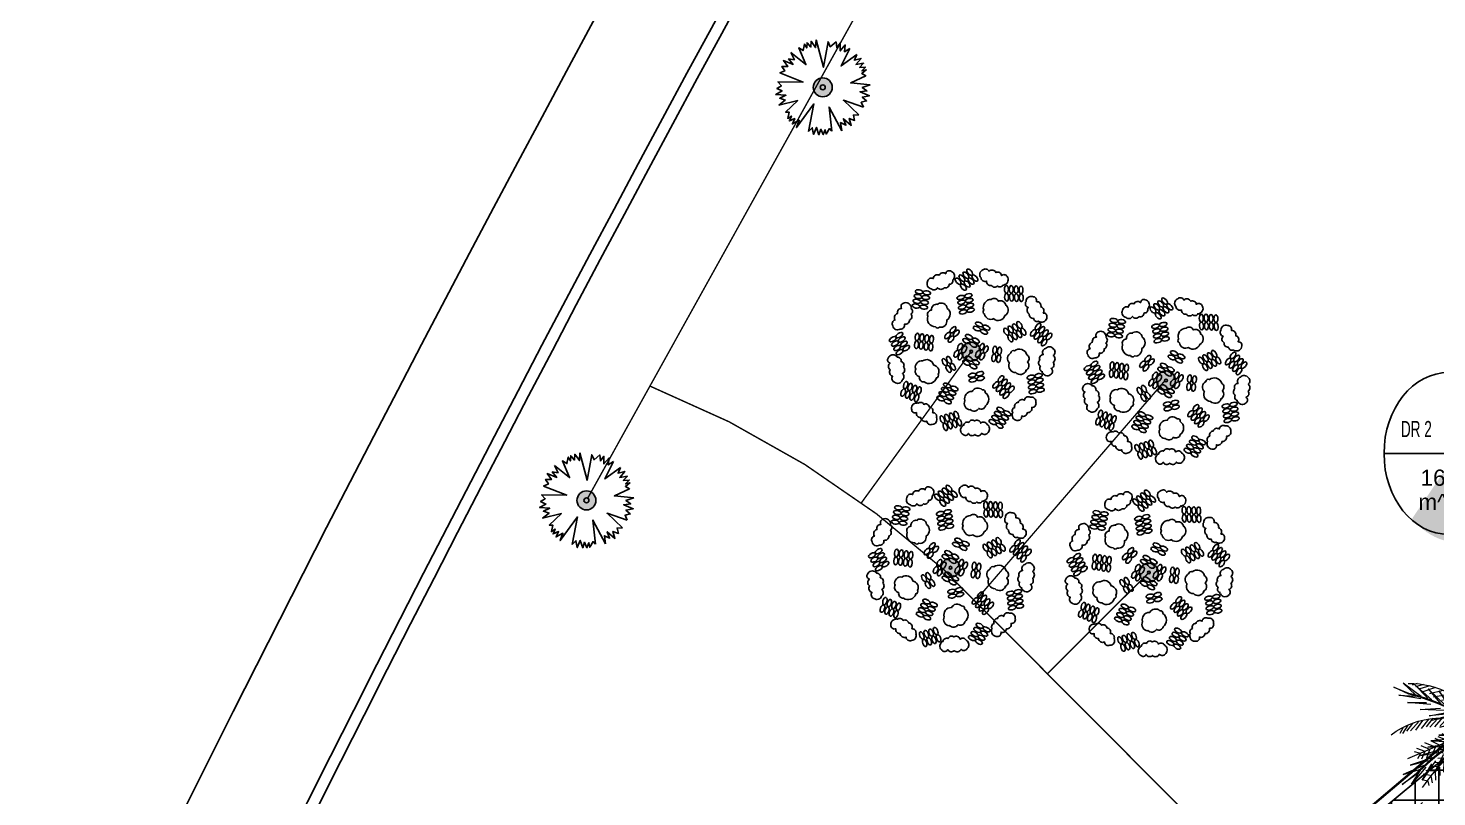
# Model space of a CAD drawing. Extents: x 671027 to 671614, y 802418 to 802669.
# Drawn here: x 671283.75 to 671313.45, y 802560.06 to 802576.26 of the extents above; entities that cross this region are included whole.
import ezdxf
from ezdxf.enums import TextEntityAlignment as Align

# ---------------------------------------------------------------- set-up
doc = ezdxf.new("R2010")
doc.units = 0
for name, color, linetype in [('Bubbler 110', 1, 'Continuous'), ('Bubbler 60', 200, 'Continuous'), ('casia jaloka', 8, 'Continuous'), ('cicas', 8, 'Continuous'), ('drip line', 7, 'Continuous'), ('L-VALV-NOTN', 7, 'Continuous'), ('Pipe-Lateral-10 Bars-32mm', 7, 'Continuous'), ('Pipe-Lateral-10 Bars-50mm', 7, 'Continuous'), ('ROAD BORDER', 7, 'Continuous'), ('Roads boundry', 7, 'Continuous'), ('shrubs-Gc', 7, 'Continuous')]:
    doc.layers.add(name, color=color, linetype=linetype)
doc.layers.add('palm bltshardia', color=8, linetype='Continuous', lineweight=15)
doc.styles.get("Standard").update_dxf_attribs({"font": 'arial.ttf'})
doc.linetypes.add('32mm', pattern='A,0.5,-0.2,["32mm",Standard,S=0.1,R=0,X=-0.1,Y=-0.05],-0.5', length=1.2)
doc.linetypes.add('50mm', pattern='A,0.5,-0.2,["50mm",Standard,S=0.1,R=0,X=-0.1,Y=-0.05],-0.5', length=1.2)
pattern_1 = [(90, (0, 0), (-0.5, 0), [])]

# ---------------------------------------------------------------- blocks, each defined once
blk = doc.blocks.new('aer')
at = {"layer": 'palm bltshardia', "color": 60}
for p, q in [((-0.891, 1.136, -0.051), (-0.879, 1.331, -0.051)), ((-0.81, 0.872, -0.051), (-0.819, 1.243, -0.051)), ((-0.255, 1.133, -0.051), (-0.058, 1.356, -0.051)), ((-0.707, 0.675, -0.051), (-0.718, 1.075, -0.051)), ((-0.278, 0.753, -0.051), (-0.062, 1.138, -0.051)), ((-0.277, 0.977, -0.051), (-0.076, 1.224, -0.051)), ((-0.603, 0.53, -0.051), (-0.613, 0.908, -0.051)), ((-0.51, 0.415, -0.051), (-0.513, 0.771, -0.051)), ((-0.258, 0.596, -0.051), (-0.065, 0.972, -0.051)), ((-0.21, 0.41, -0.051), (-0.041, 0.821, -0.051)), ((0.825, 0.752, -0.051), (0.985, 0.699, -0.051)), ((0.904, 0.782, -0.051), (1.026, 0.747, -0.051)), ((1.011, 0.826, -0.051), (1.077, 0.81, -0.051)), ((-0.425, 0.295, -0.051), (-0.425, 0.655, -0.051)), ((-0.339, 0.232, -0.051), (-0.331, 0.554, -0.051)), ((-0.149, 0.254, -0.051), (-0.025, 0.658, -0.051)), ((0.48, 0.526, -0.051), (0.717, 0.496, -0.051)), ((0.575, 0.6, -0.051), (0.788, 0.582, -0.051)), ((0.714, 0.682, -0.051), (0.895, 0.65, -0.051)), ((-1.388, 0.173, -0.051), (-1.523, 0.314, -0.051)), ((-1.139, 0.052, -0.051), (-1.417, 0.299, -0.051)), ((-0.925, -0.006, -0.051), (-1.225, 0.258, -0.051)), ((-0.217, 0.114, -0.051), (-0.257, 0.443, -0.051)), ((-0.095, 0.15, -0.051), (-0.012, 0.47, -0.051)), ((0.29, 0.343, -0.051), (0.575, 0.325, -0.051)), ((0.371, 0.427, -0.051), (0.632, 0.412, -0.051)), ((-0.748, -0.029, -0.051), (-1.032, 0.221, -0.051)), ((-0.6, -0.038, -0.051), (-0.863, 0.202, -0.051)), ((-0.454, -0.058, -0.051), (-0.718, 0.187, -0.051)), ((-0.349, -0.038, -0.051), (-0.579, 0.187, -0.051)), ((-0.18, -0.029, -0.051), (-0.449, 0.166, -0.051)), ((0.119, 0.117, -0.051), (0.41, 0.15, -0.051)), ((0.196, 0.228, -0.051), (0.479, 0.242, -0.051))]:
    blk.add_line(p, q, dxfattribs=at)
at = {"layer": 'palm bltshardia', "elevation": -0.051}
for points in [[(-0.74, 1.253), (-0.9, 1.5), (-0.747, 1.23)], [(0.677, 1.327), (0.807, 1.59), (0.653, 1.32)], [(-1.325, 0.422), (-1.605, 0.513), (-1.304, 0.434)], [(1.474, 0.41), (1.758, 0.487), (1.454, 0.424)], [(1.37, -0.471), (1.65, -0.562), (1.35, -0.483)], [(-1.038, -0.969), (-1.257, -1.165), (-1.038, -0.945)], [(0.31, -1.415), (0.371, -1.703), (0.289, -1.403)]]:
    blk.add_lwpolyline(points, dxfattribs=at)
at = {"layer": 'palm bltshardia', "color": 52, "elevation": -0.051}
for points in [[(-0.674, 1.05), (-0.948, 1.329), (-0.715, 1.143)], [(-0.629, 1.061), (-0.748, 1.433), (-0.692, 1.141)], [(0.421, 1.002), (0.498, 1.407), (0.461, 1.073)], [(-0.372, 0.679), (-0.449, 1.098), (-0.424, 0.739)], [(0.226, 0.576), (0.227, 1.052), (0.262, 0.648)], [(0.484, 0.952), (0.786, 1.232), (0.523, 1.022)], [(-0.455, 0.644), (-0.79, 0.908), (-0.484, 0.718)], [(-0.243, 0.4), (-0.234, 0.912), (-0.291, 0.483)], [(0.073, 0.241), (0.046, 0.832), (0.12, 0.405)], [(0.228, 0.559), (0.631, 0.814), (0.27, 0.628)], [(-1.112, 0.409), (-1.451, 0.603), (-1.212, 0.425)], [(-0.664, 0.301), (-1.004, 0.558), (-0.742, 0.31)], [(-0.251, 0.358), (-0.722, 0.605), (-0.315, 0.456)], [(-0.334, 0.177), (-0.694, 0.569), (-0.446, 0.214)], [(0.009, 0.105), (0.103, 0.536), (-0.019, 0.164)], [(0.094, 0.247), (0.608, 0.539), (0.207, 0.374)], [(0.472, 0.216), (0.851, 0.589), (0.585, 0.247)], [(0.807, 0.324), (1.16, 0.563), (0.886, 0.329)], [(1.26, 0.408), (1.609, 0.585), (1.361, 0.419)], [(-1.111, 0.363), (-1.501, 0.383), (-1.204, 0.404)], [(-0.02, 0.001), (-0.243, 0.382), (-0.081, 0.025)], [(0.083, 0.078), (0.397, 0.386), (0.148, 0.085)], [(0.814, 0.234), (1.237, 0.18), (0.887, 0.265)], [(1.257, 0.363), (1.648, 0.363), (1.352, 0.399)], [(-0.675, 0.212), (-1.1, 0.179), (-0.747, 0.247)], [(-0.373, 0.158), (-0.866, 0.018), (-0.465, 0.183)], [(-0.024, -0.011), (-0.416, -0.211), (-0.088, 0.002)], [(0.069, -0.039), (0.462, 0.162), (0.133, -0.051)], [(0.51, 0.195), (0.995, 0.031), (0.603, 0.216)], [(-0.33, -0.233), (-0.849, -0.348), (-0.418, -0.311)], [(-0.021, -0.049), (-0.462, -0.051), (-0.073, -0.09)], [(0.022, -0.075), (-0.197, -0.458), (0.031, -0.14)], [(-0.013, -0.058), (-0.035, -0.498), (-0.056, -0.107)], [(0.034, -0.072), (0.404, -0.312), (0.055, -0.134)], [(0.066, -0.051), (0.288, -0.432), (0.127, -0.075)], [(0.38, -0.226), (0.739, -0.618), (0.491, -0.263)], [(0.419, -0.208), (0.911, -0.068), (0.511, -0.233)], [(0.721, -0.261), (1.146, -0.229), (0.792, -0.296)], [(-0.603, -0.456), (-0.995, -0.622), (-0.65, -0.52)], [(-0.334, -0.276), (-0.459, -0.773), (-0.402, -0.343)], [(0.027, -0.435), (-0.133, -0.942), (0.05, -0.549)], [(0.062, -0.459), (0.43, -0.816), (0.087, -0.551)], [(0.709, -0.351), (1.049, -0.607), (0.788, -0.36)], [(1.156, -0.413), (1.547, -0.432), (1.249, -0.453)], [(1.157, -0.458), (1.496, -0.653), (1.257, -0.474)], [(-0.531, -0.511), (-0.716, -0.895), (-0.597, -0.555)], [(-0.92, -0.79), (-1.258, -0.987), (-0.984, -0.869)], [(-0.88, -0.812), (-1.092, -1.141), (-0.961, -0.873)], [(0.084, -0.782), (0.031, -1.205), (0.115, -0.855)], [(0.167, -0.748), (0.408, -1.099), (0.172, -0.827)], [(0.214, -1.224), (0.216, -1.615), (0.251, -1.319)], [(0.254, -1.2), (0.432, -1.548), (0.265, -1.301)]]:
    blk.add_lwpolyline(points, dxfattribs=at)
at = {"layer": 'palm bltshardia', "color": 64, "elevation": -0.051}
for points in [[(-0.51, 0.897), (-0.602, 1.299), (-0.551, 0.966)], [(0.566, 1.137), (0.83, 1.426), (0.604, 1.231)], [(-0.585, 0.868), (-0.897, 1.137), (-0.626, 0.937)], [(0.292, 0.778), (0.353, 1.2), (0.342, 0.84)], [(0.364, 0.723), (0.688, 0.999), (0.39, 0.798)], [(-0.298, 0.478), (-0.317, 0.955), (-0.337, 0.549)], [(-0.095, 0.207), (-0.091, 0.798), (-0.148, 0.369)], [(0.146, 0.458), (0.125, 0.989), (0.199, 0.563)], [(-0.913, 0.369), (-1.252, 0.602), (-0.99, 0.392)], [(-0.474, 0.204), (-0.81, 0.542), (-0.55, 0.23)], [(-0.313, 0.485), (-0.726, 0.725), (-0.358, 0.553)], [(-0.129, 0.074), (-0.526, 0.513), (-0.278, 0.157)], [(0.047, 0.113), (-0.064, 0.539), (0.073, 0.172)], [(0.187, 0.472), (0.635, 0.72), (0.235, 0.555)], [(0.262, 0.124), (0.681, 0.542), (0.415, 0.2)], [(0.612, 0.236), (0.966, 0.557), (0.69, 0.258)], [(1.059, 0.379), (1.41, 0.595), (1.138, 0.398)], [(-0.922, 0.289), (-1.334, 0.276), (-1, 0.312)], [(-0.1, 0.185), (-0.625, 0.458), (-0.218, 0.308)], [(0.119, 0.08), (0.5, 0.3), (0.143, 0.14)], [(1.065, 0.298), (1.475, 0.264), (1.143, 0.317)], [(-0.463, 0.191), (-0.929, 0.088), (-0.541, 0.21)], [(-0.148, 0.064), (-0.719, -0.091), (-0.319, 0.074)], [(0.083, 0.065), (0.409, -0.232), (0.148, 0.06)], [(0.194, -0.113), (0.765, 0.041), (0.364, -0.124)], [(0.281, 0.113), (0.843, -0.071), (0.451, 0.114)], [(0.601, 0.224), (1.061, 0.097), (0.681, 0.239)], [(-0.139, -0.107), (-0.717, -0.231), (-0.285, -0.194)], [(-0.139, -0.129), (-0.291, -0.7), (-0.234, -0.271)], [(0.013, -0.206), (-0.168, -0.769), (0.015, -0.376)], [(0.032, -0.217), (0.451, -0.634), (0.108, -0.37)], [(0.175, -0.124), (0.572, -0.562), (0.324, -0.207)], [(0.509, -0.24), (0.974, -0.138), (0.587, -0.26)], [(-0.424, -0.34), (-0.884, -0.463), (-0.484, -0.393)], [(-0.407, -0.338), (-0.551, -0.792), (-0.463, -0.396)], [(0.519, -0.254), (0.856, -0.591), (0.596, -0.279)], [(0.958, -0.419), (1.298, -0.652), (1.036, -0.441)], [(0.967, -0.338), (1.379, -0.325), (1.045, -0.361)], [(-0.786, -0.638), (-1.158, -0.815), (-0.845, -0.694)], [(-0.721, -0.686), (-0.916, -1.049), (-0.78, -0.742)], [(0.073, -0.569), (-0.052, -1.029), (0.088, -0.648)], [(0.079, -0.553), (0.401, -0.905), (0.101, -0.631)], [(0.149, -1.032), (0.117, -1.442), (0.168, -1.11)], [(0.223, -1), (0.44, -1.35), (0.242, -1.078)]]:
    blk.add_lwpolyline(points, dxfattribs=at)
at = {"layer": 'palm bltshardia', "color": 13, "elevation": -0.051}
for points in [[(0.679, 1.294, 0.163977), (0.009, 0.019, -5.135633)], [(-0.891, 1.136, 0.234869), (0.008, 0.007, 2.6185)], [(1.191, 0.889, 0.174923), (0.009, 0.019, -4.874429)], [(-1.388, 0.173, 0.234869), (0.051, 0.063, 2.6185)]]:
    blk.add_lwpolyline(points, format="xyb", dxfattribs=at)
at = {"layer": 'palm bltshardia', "color": 60, "elevation": -0.051}
for points in [[(0.406, 0.989), (0.614, 1.066)], [(0.459, 1.092), (0.619, 1.137)], [(0.57, 1.168), (0.645, 1.225)], [(0.232, 0.696), (0.429, 0.764)], [(0.268, 0.782), (0.488, 0.862)], [(0.346, 0.901), (0.522, 0.958)], [(0.113, 0.39), (0.329, 0.511)], [(0.15, 0.486), (0.355, 0.584)], [(0.192, 0.581), (0.389, 0.672)], [(-0.198, -0.001), (-0.478, 0.278)], [(0.048, 0.193), (0.251, 0.359)], [(0.092, 0.302), (0.284, 0.444)], [(-0.476, 0.001), (-0.659, 0.21)], [(-0.476, 0.001), (-0.651, -0.125)], [(-0.344, -0.005), (-0.564, 0.236)], [(0.132, -0.016), (0.347, 0.123)], [(0.29, -0.013), (0.55, 0.155)], [(0.436, -0.04), (0.597, 0.101)], [(0.555, -0.049), (0.726, 0.112)], [(0.724, -0.058), (0.9, 0.095)], [(0.858, -0.062), (1.03, 0.056)], [(0.997, -0.081), (1.205, 0.046)], [(-0.688, 0), (-0.795, -0.082)], [(-0.598, -0.007), (-0.74, -0.106)], [(-0.654, -0.229), (-0.713, -0.49)], [(-0.525, -0.157), (-0.625, -0.418)], [(-0.344, -0.005), (-0.553, -0.137)], [(-0.367, -0.091), (-0.498, -0.341)], [(-0.251, -0.055), (-0.363, -0.254)], [(-0.147, -0.032), (-0.263, -0.217)], [(-0.219, -0.243), (-0.203, -0.469)], [(-0.163, -0.164), (-0.144, -0.437)], [(-0.001, -0.11), (-0.118, -0.234)], [(-0.002, -0.222), (-0.116, -0.329)], [(-0.094, -0.105), (-0.081, -0.326)], [(-0.003, -0.151), (-0.028, -0.305)], [(0.047, -0.233), (0.01, -0.392)], [(0.042, -0.131), (0.164, -0.228)], [(0.06, -0.226), (0.195, -0.318)], [(0.103, -0.075), (0.236, -0.386)], [(0.189, -0.097), (0.322, -0.407)], [(0.29, -0.023), (0.519, -0.229)], [(0.305, -0.161), (0.429, -0.48)], [(0.425, -0.226), (0.506, -0.483)], [(0.437, -0.019), (0.574, -0.184)], [(0.556, -0.029), (0.699, -0.215)], [(0.724, -0.048), (0.874, -0.227)], [(0.857, -0.065), (1.008, -0.209)], [(0.974, -0.228), (1.131, -0.415)], [(1.18, -0.085), (1.34, -0.007)], [(1.18, -0.094), (1.325, -0.196)], [(1.32, -0.104), (1.43, -0.038)], [(1.32, -0.098), (1.418, -0.18)], [(-0.966, -0.495), (-0.98, -0.727)], [(-0.864, -0.39), (-0.901, -0.638)], [(-0.754, -0.298), (-0.822, -0.593)], [(-0.353, -0.437), (-0.28, -0.608)], [(-0.286, -0.34), (-0.232, -0.566)], [(-0.002, -0.409), (-0.051, -0.459), (-0.22, -0.606)], [(-0.002, -0.478), (-0.172, -0.649)], [(-0.002, -0.308), (-0.108, -0.42)], [(-0.002, -0.409), (0.047, -0.459), (0.121, -0.528)], [(-0.002, -0.478), (0.102, -0.583)], [(0.112, -0.327), (0.049, -0.488)], [(0.075, -0.338), (0.231, -0.415)], [(0.129, -0.42), (0.091, -0.619)], [(0.126, -0.419), (0.288, -0.539)], [(0.522, -0.296), (0.588, -0.511)], [(0.621, -0.36), (0.699, -0.542)], [(0.729, -0.411), (0.789, -0.581)], [(0.829, -0.453), (0.894, -0.625)], [(-1.094, -0.665), (-1.113, -0.814)], [(-1.032, -0.575), (-1.052, -0.757)], [(-0.446, -0.674), (-0.361, -0.861)], [(-0.435, -0.581), (-0.335, -0.782)], [(-0.388, -0.512), (-0.311, -0.683)], [(-0.002, -0.548), (-0.171, -0.706)], [(-0.003, -0.64), (-0.149, -0.79)], [(-0.003, -0.726), (-0.14, -0.854)], [(-0.003, -0.64), (0.116, -0.754)], [(-0.003, -0.726), (0.14, -0.841)], [(-0.002, -0.548), (0.105, -0.657)], [(0.187, -0.532), (0.125, -0.75)], [(0.158, -0.54), (0.351, -0.659)], [(0.239, -0.622), (0.171, -0.827)], [(0.181, -0.642), (0.37, -0.747)], [(0.286, -0.717), (0.199, -0.946)], [(0.922, -0.499), (0.988, -0.649)], [(1.013, -0.55), (1.089, -0.703)], [(1.102, -0.589), (1.171, -0.694)], [(-1.152, -0.763), (-1.161, -0.855)], [(-0.519, -0.935), (-0.414, -1.11)], [(-0.505, -0.816), (-0.4, -1.009)], [(-0.485, -0.747), (-0.393, -0.918)], [(-0.002, -0.904), (-0.144, -1.051)], [(-0.003, -0.829), (-0.127, -0.93)], [(-0.004, -0.904), (0.136, -1.052)], [(-0.003, -0.829), (0.138, -0.925)], [(0.211, -0.744), (0.429, -0.854)], [(0.316, -0.854), (0.242, -1.038)], [(0.28, -0.865), (0.459, -0.951)], [(0.341, -0.985), (0.28, -1.117)], [(0.351, -0.979), (0.485, -1.034)], [(-0.547, -1.202), (-0.446, -1.344)], [(-0.543, -1.113), (-0.461, -1.266)], [(-0.534, -0.991), (-0.439, -1.198)], [(-0.003, -1.014), (-0.124, -1.13)], [(-0.003, -1.106), (-0.107, -1.216)], [(-0.003, -1.199), (-0.015, -1.204), (-0.072, -1.28)], [(-0.005, -1.014), (0.116, -1.131)], [(-0.005, -1.106), (0.099, -1.216)], [(-0.005, -1.199), (0.007, -1.204), (0.063, -1.28)], [(0.381, -1.09), (0.311, -1.222)], [(0.42, -1.186), (0.348, -1.292)], [(0.392, -1.083), (0.533, -1.133)], [(0.428, -1.18), (0.553, -1.209)], [(-0.541, -1.292), (-0.468, -1.389)], [(0.496, -1.263), (0.45, -1.328)], [(0.496, -1.263), (0.574, -1.28)]]:
    blk.add_lwpolyline(points, dxfattribs=at)
at = {"layer": 'palm bltshardia', "color": 13, "elevation": -0.051}
for points in [[(1.572, -0.121), (-0.008, 0.006)], [(-0.001, -0.009), (-0.005, -1.443)], [(0.023, -0.021), (1.368, -0.745)]]:
    blk.add_lwpolyline(points, dxfattribs=at)
at = {"layer": 'palm bltshardia', "color": 60, "elevation": -0.051}
blk.add_lwpolyline([(0.564, -1.395, -0.096681), (0.06, -0.134, 0.41346)], format="xyb", dxfattribs=at)
at = {"layer": 'palm bltshardia', "color": 15}
for centre, radius, start, end in [((2.757, 2.687, -0.051), 3.781, 202.2898, 223.5983), ((3.668, -0.983, -0.051), 3.795, 142.5718, 163.5983), ((3.668, -0.983, -0.051), 3.781, 142.2898, 163.5983), ((2.757, 2.687, -0.051), 3.795, 202.5718, 223.5983), ((-1.82, -3.326, -0.051), 3.781, 61.1603, 82.4687), ((-1.82, -3.326, -0.051), 3.795, 61.1603, 82.1867), ((1.778, -3.358, -0.051), 3.795, 94.9049, 115.9313), ((1.778, -3.358, -0.051), 3.781, 94.6228, 115.9313), ((1.96, -3.271, -0.051), 3.795, 121.1603, 142.1867), ((1.96, -3.271, -0.051), 3.781, 121.1603, 142.4687), ((3.803, 0.03, -0.051), 3.795, 181.1603, 202.1867), ((3.803, 0.03, -0.051), 3.781, 181.1603, 202.4687), ((1.866, 3.277, -0.051), 3.795, 241.1603, 262.1867), ((1.866, 3.277, -0.051), 3.781, 241.1603, 262.4687)]:
    blk.add_arc(centre, radius, start, end, dxfattribs=at)
at = {"layer": 'palm bltshardia', "color": 60, "extrusion": (0, 0, -1)}
for centre, major_axis, start_param, end_param in [((1.156, 0.858, -0.051), (0.869, -1.145), 1.597919, 2.736382), ((0.009, 0.019, -0.051), (-0.0166, -0.0126), 4.61587, 6.963033), ((1.019, -1.193, -0.051), (-1.248, -0.947), 0.42674, 1.511951)]:
    blk.add_ellipse(centre, major_axis=major_axis, ratio=1, start_param=start_param, end_param=end_param, dxfattribs=at)
at = {"layer": 'palm bltshardia', "color": 13, "extrusion": (0, 0, -1)}
blk.add_ellipse((0.106, -1.436, -0.051), major_axis=(0.863, -1.136), ratio=1, start_param=2.601404, end_param=3.68612, dxfattribs=at)
blk = doc.blocks.new('TUJA ORIENTALIS')
at = {"layer": 'cicas', "color": 3}
for points in [[(-0.235, 0.869), (-0.16, 0.372), (-0.404, 0.804)], [(-0.235, 0.869), (-0.235, 0.869), (-0.148, 0.809), (-0.105, 0.908), (-0.105, 0.908), (-0.105, 0.908), (-0.043, 0.81), (0.01, 0.945), (0.052, 0.747), (0.093, 0.879), (0.145, 0.774), (0.226, 0.915)], [(0.385, 0.802), (0.189, 0.53), (0.226, 0.915)], [(-0.404, 0.804), (-0.404, 0.804), (-0.43, 0.702), (-0.528, 0.746), (-0.528, 0.746), (-0.528, 0.746), (-0.508, 0.632), (-0.638, 0.698), (-0.537, 0.521), (-0.656, 0.593), (-0.624, 0.48), (-0.779, 0.531)], [(0.831, 0.408), (0.301, 0.221), (0.717, 0.632)], [(0.385, 0.802), (0.385, 0.802), (0.394, 0.731), (0.514, 0.779), (0.476, 0.699), (0.566, 0.753), (0.536, 0.639), (0.633, 0.702), (0.581, 0.557), (0.717, 0.632), (0.717, 0.632), (0.717, 0.632)], [(-0.844, 0.363), (-0.844, 0.363), (-0.78, 0.282), (-0.903, 0.238), (-0.821, 0.204), (-0.923, 0.184), (-0.826, 0.119), (-0.94, 0.101), (-0.804, 0.027), (-0.956, -0.007), (-0.956, -0.007), (-0.956, -0.007)], [(-0.844, 0.363), (-0.495, 0.269), (-0.779, 0.531)], [(0.888, -0.057), (0.888, -0.057), (0.83, -0.015), (0.931, 0.066), (0.842, 0.073), (0.933, 0.124), (0.82, 0.154), (0.922, 0.208), (0.77, 0.234), (0.902, 0.316), (0.765, 0.321), (0.831, 0.408)], [(-0.956, -0.007), (-0.393, -0.069), (-0.393, -0.069)], [(-0.393, -0.069), (-0.882, -0.233), (-0.779, -0.264), (-0.856, -0.391), (-0.856, -0.391), (-0.856, -0.391), (-0.739, -0.387), (-0.821, -0.468), (-0.668, -0.448), (-0.771, -0.565), (-0.638, -0.53), (-0.69, -0.642)], [(0.888, -0.057), (0.407, -0.07), (0.908, -0.251)], [(0.642, -0.631), (0.642, -0.631), (0.633, -0.525), (0.74, -0.536), (0.74, -0.536), (0.74, -0.536), (0.685, -0.434), (0.829, -0.455), (0.676, -0.32), (0.812, -0.35), (0.746, -0.253), (0.908, -0.251)], [(-0.548, -0.766), (-0.371, -0.423), (-0.69, -0.642)], [(0.642, -0.631), (0.312, -0.37), (0.503, -0.746)], [(-0.106, -0.883), (-0.106, -0.883), (-0.162, -0.807), (-0.221, -0.907), (-0.212, -0.818), (-0.278, -0.899), (-0.289, -0.783), (-0.359, -0.874), (-0.359, -0.72), (-0.462, -0.837), (-0.444, -0.701), (-0.548, -0.766)], [(-0.106, -0.883), (-0.008, -0.563), (0.081, -0.939)], [(0.503, -0.746), (0.503, -0.746), (0.401, -0.718), (0.392, -0.826), (0.392, -0.826), (0.392, -0.826), (0.302, -0.752), (0.296, -0.898), (0.191, -0.723), (0.195, -0.862), (0.113, -0.779), (0.081, -0.939)]]:
    blk.add_lwpolyline(points, dxfattribs=at)
blk.add_circle((0, 0), 0.0493, dxfattribs=at)
blk = doc.blocks.new('te')
at = {"layer": 'casia jaloka', "color": 50, "elevation": -0.118}
for points in [[(-0.713, 2.555, 0.520567), (-0.906, 2.488, 0.520567), (-1.119, 2.419, 0.520567), (-1.288, 2.295, 0.520567), (-1.458, 2.245, 0.520567), (-1.346, 1.996, 0.520567), (-1.301, 1.995, 0.520567), (-1.116, 1.986, 0.520567), (-0.926, 2.028, 0.520567), (-0.785, 2.185, 0.520567), (-0.622, 2.313, 0.520567)], [(1.096, 2.415, 0.520567), (0.905, 2.488, 0.520567), (0.698, 2.573, 0.520567), (0.489, 2.586, 0.520567), (0.327, 2.657, 0.520567), (0.252, 2.394, 0.520567), (0.286, 2.365, 0.520567), (0.422, 2.239, 0.520567), (0.594, 2.148, 0.520567), (0.803, 2.178, 0.520567), (1.011, 2.172, 0.520567)], [(2.392, 1.145, 0.520567), (2.293, 1.324, 0.520567), (2.188, 1.522, 0.520567), (2.037, 1.667, 0.520567), (1.958, 1.826, 0.520567), (1.732, 1.672, 0.520567), (1.739, 1.628, 0.520567), (1.762, 1.444, 0.520567), (1.836, 1.264, 0.520567), (2.015, 1.152, 0.520567), (2.17, 1.014, 0.520567)], [(-2.188, 1.499, 0.520567), (-2.293, 1.323, 0.520567), (-2.413, 1.134, 0.520567), (-2.462, 0.93, 0.520567), (-2.56, 0.783, 0.520567), (-2.314, 0.664, 0.520567), (-2.279, 0.692, 0.520567), (-2.132, 0.804, 0.520567), (-2.013, 0.958, 0.520567), (-2.005, 1.169, 0.520567), (-1.963, 1.372, 0.520567)], [(-1.073, 1.445, 0.520567), (-1.276, 1.33, 0.520567), (-1.47, 1.136, 0.520567), (-1.487, 1.136, 0.520567), (-1.355, 0.828, 0.520567), (-0.985, 0.819, 0.520567), (-0.985, 0.828, 0.520567), (-0.738, 1.048, 0.520567), (-0.747, 1.181, 0.520567)], [(1.043, 1.467, 0.520567), (0.871, 1.624, 0.520567), (0.627, 1.749, 0.520567), (0.621, 1.766, 0.520567), (0.369, 1.545, 0.520567), (0.475, 1.19, 0.520567), (0.483, 1.192, 0.520567), (0.769, 1.026, 0.520567), (0.892, 1.075, 0.520567)], [(1.717, -0.538, 0.520567), (1.814, -0.326, 0.520567), (1.857, -0.056, 0.520567), (1.871, -0.045, 0.520567), (1.583, 0.127, 0.520567), (1.278, -0.084, 0.520567), (1.283, -0.091, 0.520567), (1.213, -0.414, 0.520567), (1.298, -0.516, 0.520567)], [(2.569, -0.66, 0.520567), (2.608, -0.459, 0.520567), (2.655, -0.24, 0.520567), (2.632, -0.032, 0.520567), (2.673, 0.14, 0.520567), (2.402, 0.168, 0.520567), (2.378, 0.129, 0.520567), (2.278, -0.027, 0.520567), (2.219, -0.212, 0.520567), (2.284, -0.413, 0.520567), (2.314, -0.618, 0.520567)], [(-2.639, -0.258, 0.520567), (-2.607, -0.46, 0.520567), (-2.577, -0.682, 0.520567), (-2.484, -0.87, 0.520567), (-2.464, -1.046, 0.520567), (-2.2, -0.979, 0.520567), (-2.191, -0.935, 0.520567), (-2.15, -0.754, 0.520567), (-2.158, -0.559, 0.520567), (-2.288, -0.394, 0.520567), (-2.386, -0.211, 0.520567)], [(-1.706, -0.574, 0.520567), (-1.659, -0.802, 0.520567), (-1.535, -1.047, 0.520567), (-1.54, -1.063, 0.520567), (-1.206, -1.033, 0.520567), (-1.083, -0.683, 0.520567), (-1.092, -0.681, 0.520567), (-1.225, -0.378, 0.520567), (-1.353, -0.345, 0.520567)], [(0.019, -1.8, 0.520567), (0.25, -1.826, 0.520567), (0.521, -1.783, 0.520567), (0.535, -1.794, 0.520567), (0.61, -1.466, 0.520567), (0.315, -1.241, 0.520567), (0.31, -1.249, 0.520567), (-0.019, -1.282, 0.520567), (-0.09, -1.394, 0.520567)], [(-1.856, -1.894, 0.520567), (-1.701, -2.029, 0.520567), (-1.536, -2.179, 0.520567), (-1.344, -2.263, 0.520567), (-1.216, -2.385, 0.520567), (-1.056, -2.164, 0.520567), (-1.077, -2.124, 0.520567), (-1.162, -1.96, 0.520567), (-1.293, -1.815, 0.520567), (-1.499, -1.772, 0.520567), (-1.693, -1.695, 0.520567)], [(1.543, -2.157, 0.520567), (1.702, -2.028, 0.520567), (1.879, -1.891, 0.520567), (1.995, -1.716, 0.520567), (2.138, -1.611, 0.520567), (1.948, -1.415, 0.520567), (1.905, -1.43, 0.520567), (1.728, -1.485, 0.520567), (1.563, -1.589, 0.520567), (1.485, -1.784, 0.520567), (1.376, -1.961, 0.520567)], [(-0.204, -2.644, 0.520567), (0.001, -2.648, 0.520567), (0.224, -2.656, 0.520567), (0.425, -2.597, 0.520567), (0.602, -2.609, 0.520567), (0.582, -2.336, 0.520567), (0.54, -2.32, 0.520567), (0.37, -2.248, 0.520567), (0.176, -2.222, 0.520567), (-0.01, -2.321, 0.520567), (-0.207, -2.387, 0.520567)]]:
    blk.add_lwpolyline(points, format="xyb", close=True, dxfattribs=at)
at = {"layer": 'casia jaloka', "color": 86}
blk.add_circle((0, 0, -0.118), 0.0446, dxfattribs=at)
for centre, major_axis in [((-0.427, 2.329, -0.118), (0.073, 0.101)), ((-0.292, 2.25, -0.118), (0.073, 0.101)), ((-0.152, 2.174, -0.118), (0.073, 0.101)), ((-0.14, 1.767, -0.118), (-0.124, -0.002)), ((-0.021, 2.09, -0.118), (0.073, 0.101)), ((1.17, 2.058, -0.118), (0.12, 0.03)), ((1.223, 1.911, -0.118), (0.12, 0.03)), ((1.281, 1.763, -0.118), (0.12, 0.03)), ((-1.824, 1.51, -0.118), (-0.009, 0.124)), ((-1.67, 1.536, -0.118), (-0.009, 0.124)), ((-1.514, 1.567, -0.118), (-0.009, 0.124)), ((-1.36, 1.588, -0.118), (-0.009, 0.124)), ((-0.128, 1.612, -0.118), (-0.124, -0.002)), ((-0.106, 1.454, -0.118), (-0.124, -0.002)), ((-0.088, 1.299, -0.118), (-0.124, -0.002)), ((1.327, 1.615, -0.118), (0.12, 0.03)), ((2.22, 0.825, -0.118), (0.112, -0.054)), ((-2.062, 0.342, -0.118), (-0.0864, 0.0891)), ((-1.724, 0.413, -0.118), (-0.036, -0.119)), ((-1.573, 0.376, -0.118), (-0.036, -0.119)), ((-1.416, 0.349, -0.118), (-0.036, -0.119)), ((-0.483, 0.776, -0.118), (-0.0974, -0.077)), ((-0.375, 0.663, -0.118), (-0.0974, -0.077)), ((0.09, 0.47, -0.118), (-0.113, -0.05)), ((0.515, 0.562, -0.118), (-0.103, 0.069)), ((0.589, 0.7, -0.118), (-0.103, 0.069)), ((1.208, 0.485, -0.118), (-0.04, 0.117)), ((1.351, 0.55, -0.118), (-0.04, 0.117)), ((1.493, 0.62, -0.118), (-0.04, 0.117)), ((1.638, 0.679, -0.118), (-0.04, 0.117)), ((2.055, 0.384, -0.118), (0.112, -0.054)), ((2.114, 0.528, -0.118), (0.112, -0.054)), ((2.165, 0.678, -0.118), (0.112, -0.054)), ((-2.368, -0.016, -0.118), (-0.0864, 0.0891)), ((-2.267, 0.103, -0.118), (-0.0864, 0.0891)), ((-2.167, 0.227, -0.118), (-0.0864, 0.0891)), ((-1.263, 0.318, -0.118), (-0.036, -0.119)), ((-0.47, 0.09, -0.118), (0.05, -0.113)), ((-0.334, 0.167, -0.118), (0.05, -0.113)), ((0.167, 0.334, -0.118), (-0.113, -0.05)), ((0.47, -0.09, -0.118), (-0.05, 0.113)), ((-0.887, -0.22, -0.118), (0.043, -0.116)), ((-0.747, -0.152, -0.118), (0.043, -0.116)), ((-0.167, -0.334, -0.118), (0.113, 0.05)), ((-0.09, -0.47, -0.118), (0.113, 0.05)), ((0.334, -0.167, -0.118), (-0.05, 0.113)), ((0.694, -0.316, -0.118), (0.034, 0.12)), ((0.847, -0.344, -0.118), (0.034, 0.12)), ((-0.086, -0.757, -0.118), (0.124, 0.005)), ((-0.065, -0.912, -0.118), (0.124, 0.005)), ((0.835, -0.999, -0.118), (0.0993, 0.0746)), ((1.821, -1.027, -0.118), (0.051, -0.113)), ((1.959, -0.955, -0.118), (0.051, -0.113)), ((2.095, -0.872, -0.118), (0.051, -0.113)), ((2.23, -0.795, -0.118), (0.051, -0.113)), ((-1.806, -1.219, -0.118), (-0.124, 0.013)), ((-1.803, -1.378, -0.118), (-0.124, 0.013)), ((-1.8, -1.063, -0.118), (-0.124, 0.013)), ((-0.844, -1.379, -0.118), (0.102, -0.071)), ((-0.769, -1.239, -0.118), (0.102, -0.071)), ((-0.692, -1.103, -0.118), (0.102, -0.071)), ((0.941, -1.115, -0.118), (0.0993, 0.0746)), ((1.051, -1.229, -0.118), (0.0993, 0.0746)), ((1.152, -1.348, -0.118), (0.0993, 0.0746)), ((-1.804, -1.534, -0.118), (-0.124, 0.013)), ((-0.926, -1.512, -0.118), (0.102, -0.071)), ((-0.695, -1.971, -0.118), (-0.103, -0.07)), ((-0.6, -2.095, -0.118), (-0.103, -0.07)), ((-0.495, -2.214, -0.118), (-0.103, -0.07)), ((-0.396, -2.335, -0.118), (-0.103, -0.07)), ((0.735, -1.957, -0.118), (-0.034, -0.119)), ((0.887, -1.991, -0.118), (-0.034, -0.119)), ((1.044, -2.015, -0.118), (-0.034, -0.119)), ((1.197, -2.043, -0.118), (-0.034, -0.119))]:
    blk.add_ellipse(centre, major_axis=major_axis, ratio=0.516679, dxfattribs=at)
at = {"layer": 'casia jaloka', "color": 86, "extrusion": (0, 0, -1)}
for centre, major_axis in [((-0.284, 2.537, -0.118), (-0.068, -0.104)), ((-0.149, 2.458, -0.118), (-0.068, -0.104)), ((-0.01, 2.381, -0.118), (-0.068, -0.104)), ((0.121, 2.298, -0.118), (-0.068, -0.104)), ((-1.848, 1.76, -0.118), (0.015, -0.123)), ((-1.694, 1.787, -0.118), (0.015, -0.123)), ((-1.538, 1.818, -0.118), (0.015, -0.123)), ((-1.384, 1.838, -0.118), (0.015, -0.123)), ((-0.391, 1.757, -0.118), (0.124, 0.008)), ((1.413, 2.126, -0.118), (-0.119, -0.036)), ((1.465, 1.979, -0.118), (-0.119, -0.036)), ((1.523, 1.831, -0.118), (-0.119, -0.036)), ((-0.38, 1.602, -0.118), (0.124, 0.008)), ((-0.357, 1.444, -0.118), (0.124, 0.008)), ((1.57, 1.682, -0.118), (-0.119, -0.036)), ((-0.34, 1.289, -0.118), (0.124, 0.008)), ((0.376, 0.834, -0.118), (0.107, -0.064)), ((1.263, 0.786, -0.118), (0.046, -0.115)), ((1.406, 0.856, -0.118), (0.046, -0.115)), ((1.55, 0.915, -0.118), (0.046, -0.115)), ((-2.347, 0.404, -0.118), (0.0908, -0.0847)), ((-2.242, 0.519, -0.118), (0.0908, -0.0847)), ((-0.677, 0.615, -0.118), (0.0935, 0.0817)), ((-0.569, 0.503, -0.118), (0.0935, 0.0817)), ((0.302, 0.696, -0.118), (0.107, -0.064)), ((1.121, 0.721, -0.118), (0.046, -0.115)), ((2.343, 0.423, -0.118), (-0.114, 0.049)), ((2.394, 0.574, -0.118), (-0.114, 0.049)), ((2.449, 0.72, -0.118), (-0.114, 0.049)), ((-2.547, 0.161, -0.118), (0.0908, -0.0847)), ((-2.446, 0.28, -0.118), (0.0908, -0.0847)), ((-1.792, 0.171, -0.118), (0.031, 0.12)), ((-1.641, 0.134, -0.118), (0.031, 0.12)), ((-1.484, 0.107, -0.118), (0.031, 0.12)), ((-1.331, 0.075, -0.118), (0.031, 0.12)), ((-0.226, -0.06, -0.118), (-0.056, 0.111)), ((-0.137, 0.362, -0.118), (0.111, 0.056)), ((-0.06, 0.226, -0.118), (0.111, 0.056)), ((0.226, 0.06, -0.118), (0.056, -0.111)), ((0.362, 0.137, -0.118), (0.056, -0.111)), ((0.756, -0.072, -0.118), (-0.028, -0.121)), ((0.909, -0.1, -0.118), (-0.028, -0.121)), ((2.284, 0.279, -0.118), (-0.114, 0.049)), ((-0.794, -0.454, -0.118), (-0.049, 0.114)), ((-0.654, -0.386, -0.118), (-0.049, 0.114)), ((-0.362, -0.137, -0.118), (-0.056, 0.111)), ((0.06, -0.226, -0.118), (-0.111, -0.056)), ((0.137, -0.362, -0.118), (-0.111, -0.056)), ((0.165, -0.741, -0.118), (-0.124, -0.011)), ((0.186, -0.896, -0.118), (-0.124, -0.011)), ((1.032, -0.843, -0.118), (-0.0954, -0.0794)), ((1.138, -0.958, -0.118), (-0.0954, -0.0794)), ((2.339, -1.022, -0.118), (-0.056, 0.111)), ((-2.057, -1.199, -0.118), (0.124, -0.007)), ((-2.054, -1.358, -0.118), (0.124, -0.007)), ((-2.05, -1.044, -0.118), (0.124, -0.007)), ((-0.56, -1.378, -0.118), (-0.105, 0.066)), ((-0.483, -1.242, -0.118), (-0.105, 0.066)), ((1.248, -1.073, -0.118), (-0.0954, -0.0794)), ((1.349, -1.191, -0.118), (-0.0954, -0.0794)), ((1.929, -1.254, -0.118), (-0.056, 0.111)), ((2.067, -1.182, -0.118), (-0.056, 0.111)), ((2.203, -1.099, -0.118), (-0.056, 0.111)), ((-2.055, -1.514, -0.118), (0.124, -0.007)), ((-0.716, -1.651, -0.118), (-0.105, 0.066)), ((-0.634, -1.519, -0.118), (-0.105, 0.066)), ((-0.9, -2.117, -0.118), (0.0992, 0.0747)), ((-0.805, -2.241, -0.118), (0.0992, 0.0747)), ((-0.7, -2.361, -0.118), (0.0992, 0.0747)), ((0.672, -2.201, -0.118), (0.028, 0.121)), ((0.824, -2.234, -0.118), (0.028, 0.121)), ((0.981, -2.258, -0.118), (0.028, 0.121)), ((1.135, -2.286, -0.118), (0.028, 0.121)), ((-0.6, -2.481, -0.118), (0.0992, 0.0747))]:
    blk.add_ellipse(centre, major_axis=major_axis, ratio=0.516679, dxfattribs=at)
blk = doc.blocks.new('Bubbler 110')
at = {"layer": 'Bubbler 110'}
h = blk.add_hatch(color=1, dxfattribs=at)
h.dxf.hatch_style = 1
h.paths.add_polyline_path([(-0.2, 0, 1), (0.2, 0, 1)])
at = {"layer": 'Bubbler 110', "color": 7}
blk.add_circle((0, 0), 0.2, dxfattribs=at)
blk = doc.blocks.new('Bubbler 60')
at = {"layer": 'Bubbler 60'}
h = blk.add_hatch(color=200, dxfattribs=at)
h.dxf.hatch_style = 1
h.paths.add_polyline_path([(0.2, 0, 1), (-0.2, 0, 1)])
at = {"layer": 'Bubbler 60', "color": 7}
blk.add_circle((0, 0), 0.2, dxfattribs=at)
blk = doc.blocks.new('vnotation-4')
h = blk.add_hatch(color=256)
edge = h.paths.add_edge_path()
edge.add_ellipse((0, 0), major_axis=(0, 0.5), ratio=0.8, start_angle=151.23939, end_angle=321.13783)
edge.add_ellipse((0.0585, -0.049), major_axis=(0, 0.5), ratio=0.8, start_angle=141.13783, end_angle=331.23939, ccw=False)
for p, q in [((0, 0), (0, 0.5)), ((0.4, 0), (-0.4, 0))]:
    blk.add_line(p, q)
blk.add_ellipse((0, 0), major_axis=(0, 0.5), ratio=0.8, start_param=-3.141592653589793, end_param=3.141592653589793)
for tag, p in [('AA', (-0.2, 0.15)), ('2', (0.2, 0.15)), ('20', (0, -0.15)), ('GPM', (0, -0.3))]:
    blk.add_attdef(tag, text='', height=0.1).set_placement(p, align=Align.MIDDLE_CENTER)
at = {"flags": 1}
blk.add_attdef('WATERSOURCE/ZONEID', text='', height=0.005, dxfattribs=at).set_placement((0, 0), align=Align.MIDDLE_CENTER)

msp = doc.modelspace()

# ---------------------------------------------------------------- hatches: boundary and pattern name
at = {"layer": 'drip line', "true_color": 0xfecc66, "transparency": 33554585}
h = msp.add_hatch(dxfattribs=at)
h.set_pattern_fill('ANSI31', color=31, scale=4, angle=45)
h.set_pattern_definition(pattern_1)
h.paths.add_polyline_path([(671341.645, 802575.542, 0.103741), (671338.352, 802571.327, 0.159262), (671300.168, 802541.916, -0.069332), (671287.916, 802555.945, -0.001545), (671289.475, 802559.086, 0.063369), (671299.693, 802546.412, -0.162657)])
h = msp.add_hatch(dxfattribs=at)
h.set_pattern_fill('ANSI31', color=31, scale=4, angle=45)
h.set_pattern_definition(pattern_1)
h.paths.add_polyline_path([(671300.168, 802541.916, -0.159262), (671338.352, 802571.327, 0.073569), (671337.19, 802567.695, 0.162655), (671300.851, 802537.463, -0.075258), (671286.395, 802552.832, -0.001527), (671287.916, 802555.945, 0.069332)])
h = msp.add_hatch(dxfattribs=at)
h.set_pattern_fill('ANSI31', color=31, scale=4, angle=45)
h.set_pattern_definition(pattern_1)
h.paths.add_polyline_path([(671284.908, 802549.741, -0.001511), (671286.395, 802552.832, 0.075258), (671300.851, 802537.463, -0.162655), (671337.19, 802567.695, 0.028217), (671337.034, 802566.234, -0.283162), (671335.254, 802563.641, 0.162678), (671301.738, 802533.054, -0.08116)])
at = {"layer": 'shrubs-Gc', "linetype": 'ByBlock'}
h = msp.add_hatch(dxfattribs=at)
h.set_pattern_fill('DOLMIT', color=240, scale=0.1)
h.paths.add_polyline_path([(671341.645, 802575.542, 0.103741), (671338.352, 802571.327, 0.159262), (671300.168, 802541.916, -0.069332), (671287.916, 802555.945, -0.001545), (671289.475, 802559.086, 0.063369), (671299.693, 802546.412, -0.162657)])
at = {"layer": 'shrubs-Gc'}
h = msp.add_hatch(dxfattribs=at)
h.set_pattern_fill('ANSI37', color=74, scale=0.2)
h.paths.add_polyline_path([(671300.168, 802541.916, -0.159262), (671338.352, 802571.327, 0.073569), (671337.19, 802567.695, 0.162655), (671300.851, 802537.463, -0.075258), (671286.395, 802552.832, -0.001527), (671287.916, 802555.945, 0.069332)])
h = msp.add_hatch(dxfattribs=at)
h.set_pattern_fill('AR-SAND', color=219, scale=0.01125)
h.paths.add_polyline_path([(671284.908, 802549.741, -0.001511), (671286.395, 802552.832, 0.075258), (671300.851, 802537.463, -0.162655), (671337.19, 802567.695, 0.028217), (671337.034, 802566.234, -0.283162), (671335.254, 802563.641, 0.162678), (671301.738, 802533.054, -0.08116)])

# ---------------------------------------------------------------- linework, layer by layer
at = {"color": 119}
for radius, start, end in [(80.577, 106.29804, 143.25254), (77.577, 109.50763, 145.70381), (74.577, 111.281, 148.23515)]:
    msp.add_arc((671364.257, 802498.204), radius, start, end, dxfattribs=at)
at = {"color": 0}
msp.add_arc((671364.257, 802498.204), 71.577, 113.90422, 150.86356, dxfattribs=at)
at = {"layer": 'Pipe-Lateral-10 Bars-32mm', "color": 5, "linetype": '32mm', "const_width": 0.03}
for points in [[(671305.243, 802583.805), (671295.547, 802566.356)], [(671303.633, 802569.444), (671301.321, 802566.261)], [(671307.38, 802564.788), (671305.242, 802562.657)]]:
    msp.add_lwpolyline(points, dxfattribs=at)
at = {"layer": 'Pipe-Lateral-10 Bars-32mm', "color": 5, "linetype": '32mm', "const_width": 0.03, "elevation": 0}
msp.add_lwpolyline([(671307.716, 802568.827), (671303.773, 802564.251)], dxfattribs=at)
at = {"layer": 'Pipe-Lateral-10 Bars-32mm', "color": 5, "linetype": '32mm', "const_width": 0.03}
msp.add_lwpolyline([(671310.057, 802557.827), (671303.047, 802564.858, 0.089717), (671296.859, 802568.719, -8.752586)], format="xyb", dxfattribs=at)
at = {"layer": 'Pipe-Lateral-10 Bars-50mm', "color": 4, "linetype": '50mm', "const_width": 0.05}
msp.add_lwpolyline([(671296.909, 802549.753), (671299.689, 802546.62), (671308.434, 802556.368, -0.068697), (671316.365, 802563.08)], format="xyb", dxfattribs=at)
at = {"layer": 'ROAD BORDER', "color": 0}
msp.add_arc((671797.04, 802305.249), 570, 151.05895, 165.03001, dxfattribs=at)
msp.add_arc((671797.04, 802305.249), 570, 151.05895, 165.03001, dxfattribs=at)
at = {"layer": 'ROAD BORDER'}
msp.add_arc((671797.04, 802305.249), 567.5, 151.04997, 165.02103, dxfattribs=at)
at = {"layer": 'Roads boundry', "color": 3}
msp.add_lwpolyline([(671248.591, 802451.988, -0.061033), (671300.237, 802580.059, -0.480427), (671399.317, 802596.5), (671471.758, 802531.196, -0.720128), (671452.819, 802487.724, 0.224449), (671290.835, 802427.96, -0.764766), (671248.569, 802451.907)], format="xyb", close=True, dxfattribs=at)
at = {"layer": 'Roads boundry'}
msp.add_arc((671797.04, 802305.249), 570, 151.05895, 165.03001, dxfattribs=at)
msp.add_arc((671797.04, 802305.249), 570, 151.05895, 165.03001, dxfattribs=at)
msp.add_arc((671797.04, 802305.249), 570, 151.05895, 165.03001, dxfattribs=at)
msp.add_arc((671797.04, 802305.249), 570, 151.05895, 165.03001, dxfattribs=at)

# ---------------------------------------------------------------- block references
at = {"layer": 'Bubbler 110', "extrusion": (0, 0, -1), "rotation": 261.8335702853012}
for p in [(-671300.504, 802575.013), (-671295.521, 802566.31)]:
    msp.add_blockref('Bubbler 110', p, dxfattribs=at)
at = {"layer": 'Bubbler 60', "extrusion": (-2.61984e-16, 8.95385e-15, -1), "rotation": 272.5847862546144}
for p in [(-671303.633, 802569.444, -0.078), (-671307.743, 802568.838, -0.078), (-671303.197, 802564.891, -0.078), (-671307.38, 802564.788, -0.078)]:
    msp.add_blockref('Bubbler 60', p, dxfattribs=at)
at = {"layer": 'casia jaloka', "color": 2, "extrusion": (-2.61984e-16, 8.95385e-15, -1), "xscale": 0.6554560597508717, "yscale": 0.6554560597508717, "zscale": -0.6554560597508717, "rotation": 272.5847862546144}
for p in [(-671303.633, 802569.444, -0.078), (-671307.743, 802568.838, -0.078), (-671303.197, 802564.891, -0.078), (-671307.38, 802564.788, -0.078)]:
    msp.add_blockref('te', p, dxfattribs=at)
at = {"layer": 'cicas', "lineweight": 40, "extrusion": (0, 0, -1), "xscale": 1.059197437387116, "yscale": 1.059197437387116, "zscale": -1.059197437387116, "rotation": 261.8335702853012}
for p in [(-671300.504, 802575.013), (-671295.521, 802566.31)]:
    msp.add_blockref('TUJA ORIENTALIS', p, dxfattribs=at)
at = {"layer": 'L-VALV-NOTN'}
ref = msp.add_blockref('vnotation-4', (671313.706, 802567.3), dxfattribs=dict(at, xscale=3.413760000000002, yscale=3.413760000000002, zscale=1.4))
ref.add_attrib('AA', 'DR 2', dxfattribs={"layer": '0', "height": 0.3414, "width": 0.6}).set_placement((671313.023, 802567.813), align=Align.MIDDLE_CENTER)
ref.add_attrib('2', '1 1/2"', dxfattribs={"layer": '0', "height": 0.3414, "width": 0.6}).set_placement((671314.388, 802567.813), align=Align.MIDDLE_CENTER)
ref.add_attrib('20', '16.17', dxfattribs={"layer": '0', "height": 0.3414}).set_placement((671313.706, 802566.788), align=Align.MIDDLE_CENTER)
ref.add_attrib('GPM', 'm^ 3/h', dxfattribs={"layer": '0', "height": 0.3414}).set_placement((671313.706, 802566.276), align=Align.MIDDLE_CENTER)
at = {"layer": 'palm bltshardia', "color": 41, "linetype": 'ByBlock', "xscale": 1.2, "yscale": 1.2, "zscale": 1.2, "rotation": 293.1852201696411}
msp.add_blockref('aer', (671314.427, 802561.538, 0.061), dxfattribs=at)

doc.saveas('drawing.dxf')
